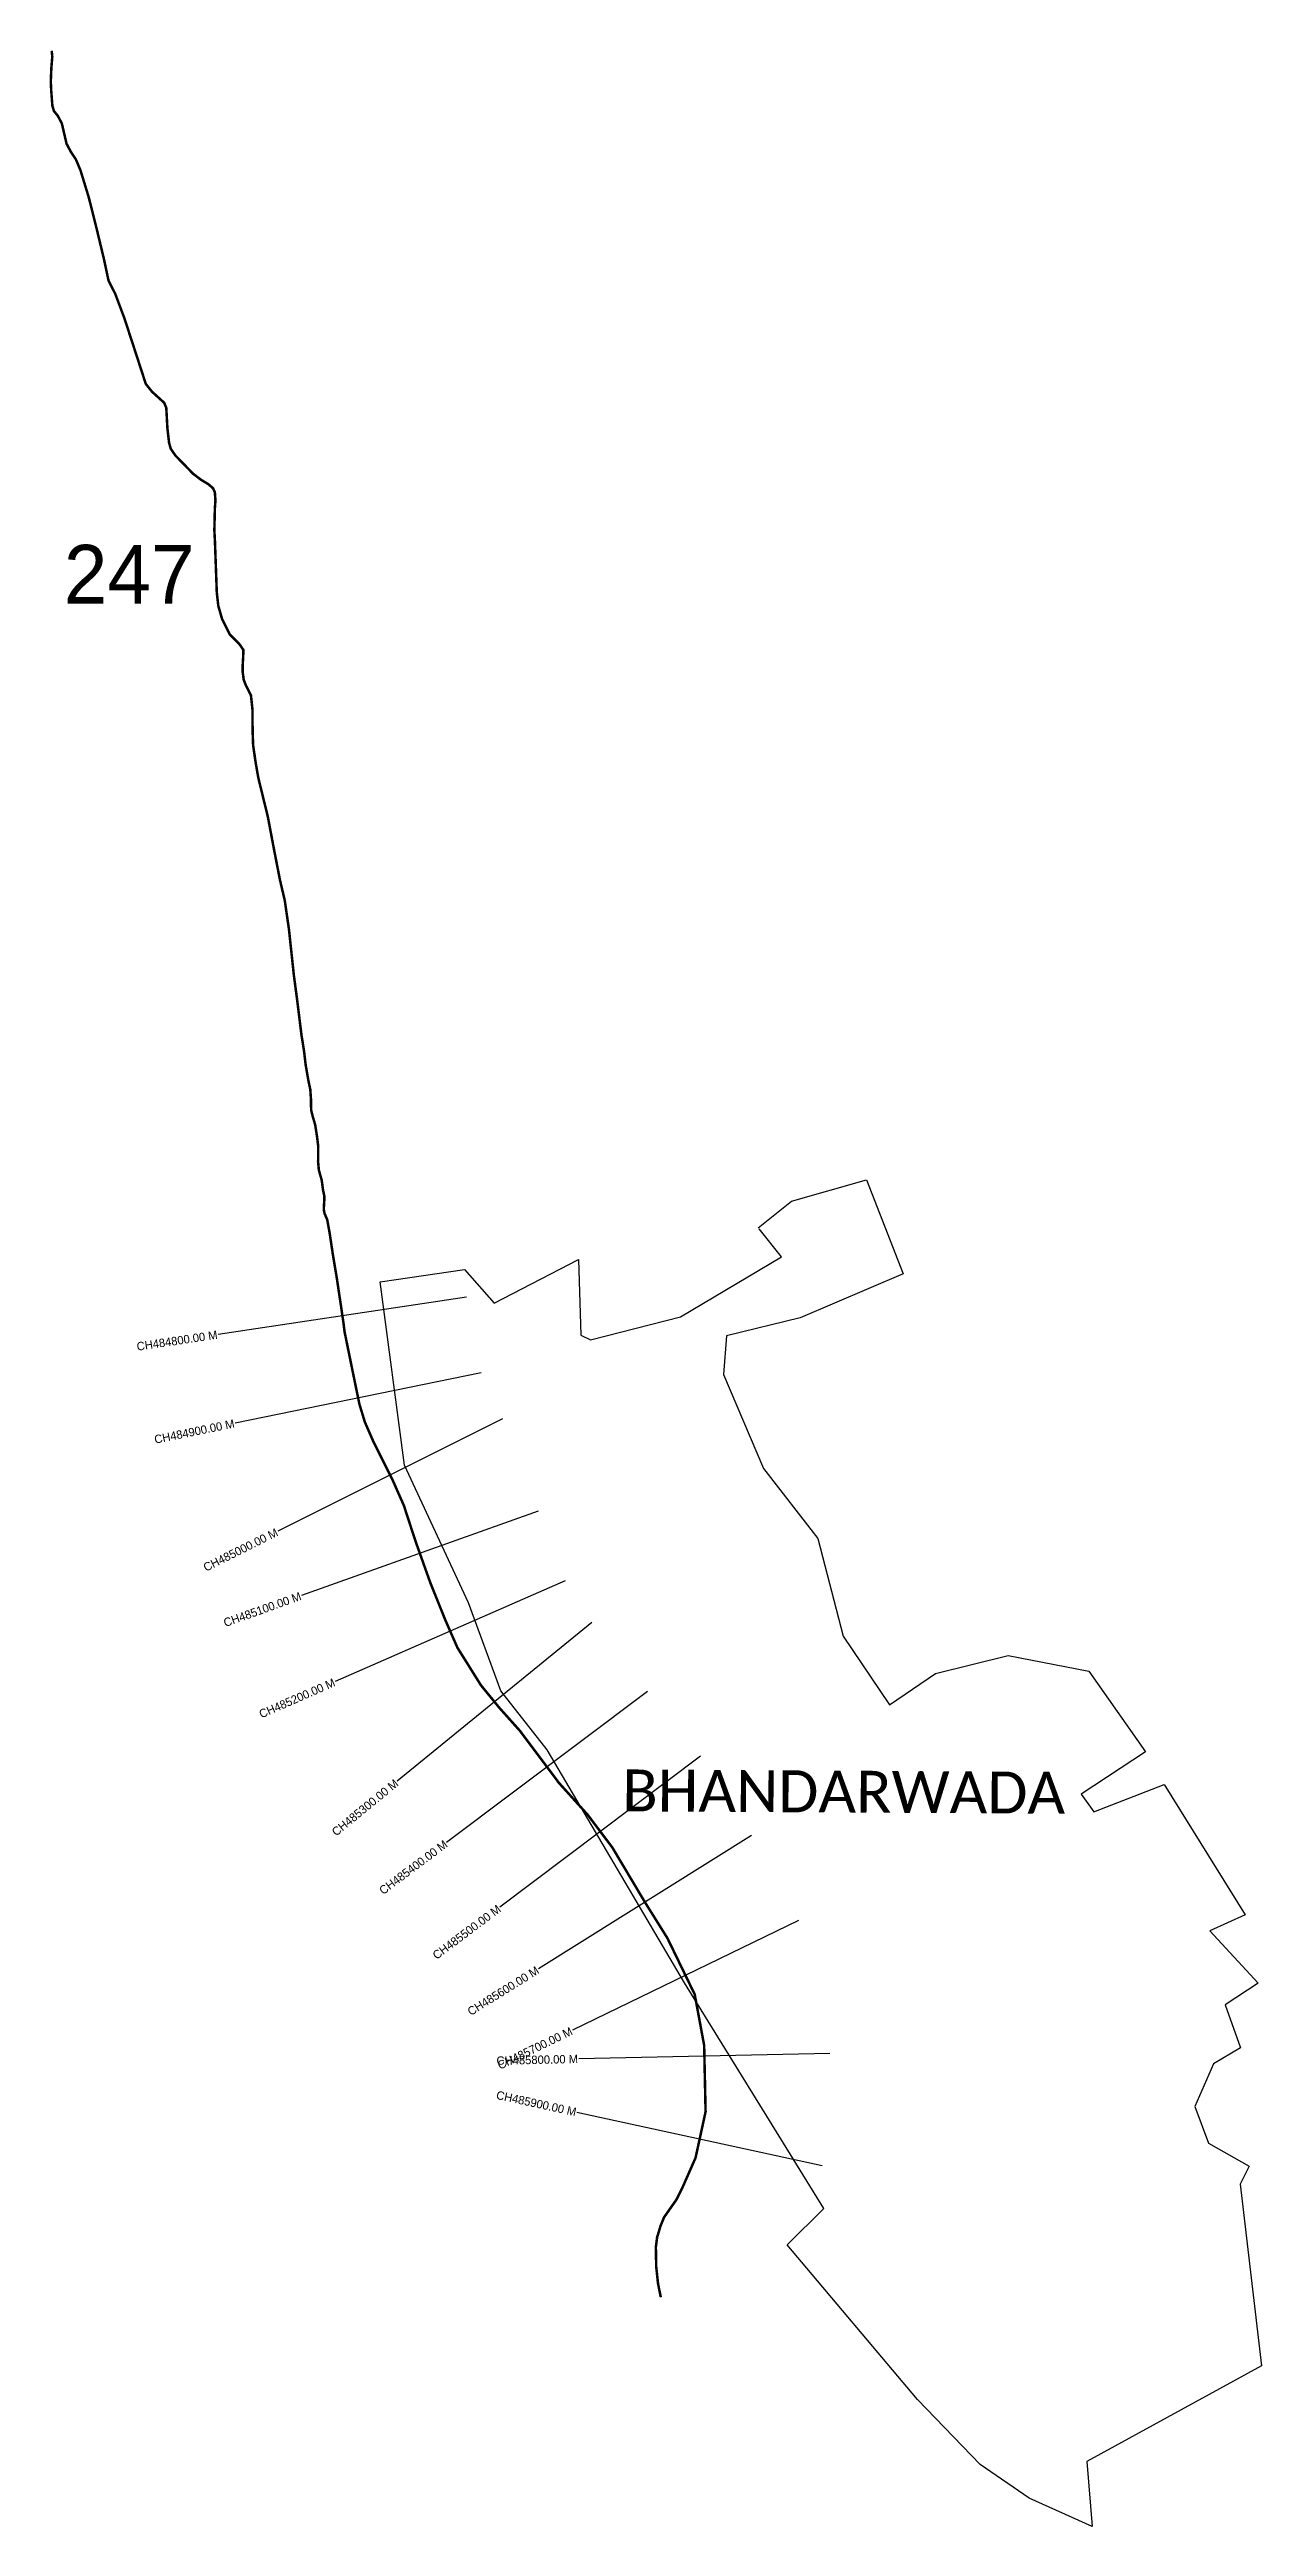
# Model space of a CAD drawing. Header units: metres. Extents: x 314583 to 316031, y 1897174 to 1900132.
import ezdxf
from ezdxf.enums import TextEntityAlignment as Align

# ---------------------------------------------------------------- set-up
doc = ezdxf.new("R2010")
doc.units = ezdxf.units.M
for name, color, linetype in [('CS', 134, 'Continuous'), ('CSMark', 6, 'Continuous'), ('NATURALLY PROTECTED', 3, 'Continuous'), ('village', 3, 'Continuous'), ('VILLAGE NAME', 250, 'Continuous')]:
    doc.layers.add(name, color=color, linetype=linetype)

msp = doc.modelspace()

# ---------------------------------------------------------------- linework, layer by layer
at = {"color": 6}
msp.add_lwpolyline([(315429.7, 1898725.2), (315469.3, 1898757)], dxfattribs=at)
at = {"layer": 'CS'}
for p, q in [((315081.2, 1898642.3), (314784.5, 1898597.9)), ((315098.6, 1898551.9), (314804.7, 1898491.9)), ((315124.1, 1898497), (314855.7, 1898362.8)), ((315166.6, 1898386.9), (314884, 1898286.1)), ((315199.1, 1898303.5), (314924.2, 1898183.3)), ((315230.8, 1898254), (314998.4, 1898064.2)), ((315297.3, 1898171.3), (315057.3, 1897991.3)), ((315360.7, 1898094.4), (315121, 1897914)), ((315421.5, 1897999.3), (315167.1, 1897840.3)), ((315477.7, 1897897.8), (315207.6, 1897767.1)), ((315515.3, 1897739.3), (315215.3, 1897732.7)), ((315506.1, 1897604.8), (315213, 1897668.8))]:
    msp.add_line(p, q, dxfattribs=at)
at = {"layer": 'NATURALLY PROTECTED', "const_width": 3, "flags": 128}
msp.add_lwpolyline([(314585.6, 1900130.9), (314586.3, 1900123.7), (314585.2, 1900110.7), (314584.5, 1900094.2), (314585, 1900083.6), (314586.4, 1900065.2), (314588.3, 1900058.9), (314593.1, 1900053), (314597.8, 1900043.8), (314600.1, 1900033.8), (314603.4, 1900019.7), (314608.6, 1900010.1), (314614.5, 1900001.2), (314620, 1899988.1), (314629.8, 1899956.1), (314639.5, 1899917.5), (314647.8, 1899883), (314653.5, 1899856.4), (314661.3, 1899841.1), (314672.5, 1899811.3), (314685.3, 1899772.1), (314698, 1899733.1), (314705.6, 1899723.6), (314720.1, 1899710.4), (314722.5, 1899704.2), (314723.8, 1899680.2), (314725.8, 1899662.8), (314727.8, 1899655.6), (314733.4, 1899647.5), (314754.4, 1899625.9), (314763.8, 1899618.7), (314769, 1899615.6), (314772.7, 1899613.3), (314778.3, 1899608.5), (314780.5, 1899603.6), (314781.2, 1899593.7), (314780.5, 1899584.7), (314779.9, 1899558.2), (314780.6, 1899544.9), (314781.8, 1899511.6), (314782.8, 1899484), (314784.6, 1899468), (314789.2, 1899452), (314798.5, 1899433.7), (314809.4, 1899422.9), (314814.6, 1899415.4), (314814.3, 1899406.6), (314814.3, 1899406.6), (314813.7, 1899396.5), (314813.8, 1899388.5), (314815, 1899379.5), (314817.9, 1899372.3), (314823.6, 1899361.2), (314825.4, 1899344.4), (314825.6, 1899318.6), (314826.2, 1899301.5), (314829.2, 1899281), (314832.4, 1899262.6), (314843.7, 1899216.5), (314851.5, 1899175.3), (314858.3, 1899140.5), (314864, 1899116.2), (314869, 1899081.7), (314874.9, 1899026.5), (314878.5, 1898999.5), (314880.7, 1898982), (314883.9, 1898955.9), (314887, 1898936.6), (314889, 1898919.6), (314891.3, 1898906.3), (314892.7, 1898898.6), (314894.5, 1898890.5), (314895.3, 1898878.7), (314895.5, 1898866), (314897.4, 1898858.2), (314900.3, 1898848.4), (314902.4, 1898835.1), (314904, 1898822.5), (314903.8, 1898804.3), (314904.7, 1898794.4), (314906.9, 1898786.4), (314908.1, 1898782.4), (314909.7, 1898770.3), (314911.2, 1898763.4), (314911.3, 1898759.5), (314910.9, 1898753.1), (314910.6, 1898747.1), (314911.6, 1898742.2), (314914.7, 1898735), (314917.6, 1898719.1), (314921.6, 1898692.3), (314925.9, 1898666.9), (314931, 1898632.9), (314934, 1898612.5), (314935.5, 1898600.7), (314946.2, 1898548.4), (314953.2, 1898514.5), (314959.7, 1898493.2), (314970, 1898469.6), (314993, 1898423.6), (315006.3, 1898393.5), (315013.7, 1898370.8), (315021.3, 1898347.8), (315037.7, 1898301.8), (315055.5, 1898257.5), (315070.3, 1898223.7), (315098.2, 1898179.1), (315120.4, 1898151.9), (315144.9, 1898124.5), (315191.6, 1898062.2), (315225.7, 1898024.4), (315255.2, 1897985.3), (315293.9, 1897920.4), (315321.2, 1897876.7), (315353.7, 1897809.7), (315365, 1897748.8), (315366.7, 1897669.6), (315354.7, 1897614.5), (315338.8, 1897578.4), (315331.8, 1897564.5), (315317.1, 1897543.5), (315313, 1897533.5), (315308.8, 1897519.6), (315307.3, 1897507.9), (315307.7, 1897484.7), (315309.9, 1897464.1), (315313.2, 1897448)], dxfattribs=at)
at = {"layer": 'village', "color": 6}
for points in [[(315469.3, 1898757, 0), (315559, 1898782.5, 0), (315602.9, 1898670.3, 0), (315479.6, 1898617.8, 0), (315391.6, 1898596.4, 0), (315388.1, 1898550.2, 0), (315435.7, 1898437.7, 0), (315500.7, 1898354.2, 0), (315530.9, 1898237.5, 0), (315586.4, 1898155.6, 0), (315641.3, 1898192.9, 0), (315728.1, 1898214.3, 0), (315824.4, 1898195.7, 0), (315892.3, 1898099.3, 0), (315815.3, 1898048.7, 0), (315830.6, 1898027.8, 0), (315914.6, 1898060.4, 0), (316011.2, 1897904.7, 0), (315969, 1897885.6, 0), (316026.8, 1897823.3, 0), (315987.2, 1897797.3, 0), (316005.5, 1897745.8, 0), (315973.4, 1897726.8, 0), (315951.3, 1897675.8, 0), (315967.6, 1897632.1, 0), (316015.9, 1897604.5, 0), (316005.1, 1897583, 0), (316030.7, 1897366.3, 0)], [(316030.7, 1897366.3, 0), (315822, 1897251.9, 0), (315828.4, 1897174.3, 0), (315753.3, 1897207.9, 0), (315694.7, 1897248.3, 0), (315619.7, 1897325.7, 0), (315464, 1897510.6, 0), (315507.8, 1897554, 0), (315341.6, 1897823.4, 0), (315177.6, 1898101.7, 0), (315122.2, 1898172.3, 0), (315083.6, 1898277.3, 0), (315006.9, 1898441.6, 0), (314978.1, 1898660.8, 0), (315078.7, 1898675.5, 0), (315114.2, 1898635.4, 0), (315214.9, 1898687.3, 0), (315217.6, 1898596.9, 0), (315229.4, 1898591.4, 0), (315336.9, 1898618.9, 0), (315457.2, 1898690.7, 0), (315430.6, 1898724.1, 0)]]:
    msp.add_polyline3d(points, dxfattribs=at)

# ---------------------------------------------------------------- texts
at = {"insert": (314600.1, 1899540.8), "char_height": 70, "attachment_point": 1}
msp.add_mtext_dynamic_manual_height_columns('247', width=95.172, gutter_width=1, heights=[0], dxfattribs=at)
at = {"layer": 'CSMark'}
for s, rotation, p in [('CH484800.00 M', 8.5224, (314783.5, 1898597.7)), ('CH484900.00 M', 11.544, (314803.7, 1898491.7)), ('CH485000.00 M', 26.5535, (314854.8, 1898362.4)), ('CH485100.00 M', 19.6315, (314883.1, 1898285.8)), ('CH485200.00 M', 23.6041, (314923.3, 1898182.9)), ('CH485300.00 M', 39.2373, (314997.6, 1898063.6)), ('CH485400.00 M', 36.8619, (315056.5, 1897990.7)), ('CH485500.00 M', 36.9742, (315120.2, 1897913.4)), ('CH485600.00 M', 32.0122, (315166.2, 1897839.7)), ('CH485700.00 M', 25.8271, (315206.7, 1897766.6)), ('CH485800.00 M', 1.2481, (315214.3, 1897732.7)), ('CH485900.00 M', 347.6665, (315212.1, 1897669.1))]:
    msp.add_text(s, height=10, rotation=rotation, dxfattribs=at).set_placement(p, align=Align.MIDDLE_RIGHT)
at = {"layer": 'VILLAGE NAME', "insert": (315267.3, 1898078.4), "char_height": 50, "attachment_point": 1, "rotation": 359.6762}
msp.add_mtext_dynamic_manual_height_columns('{\\fCalibri|b0|i0|c0|p34;BHANDARWADA}', width=1377.028, gutter_width=520.2, heights=[0], dxfattribs=at)

doc.saveas('drawing.dxf')
